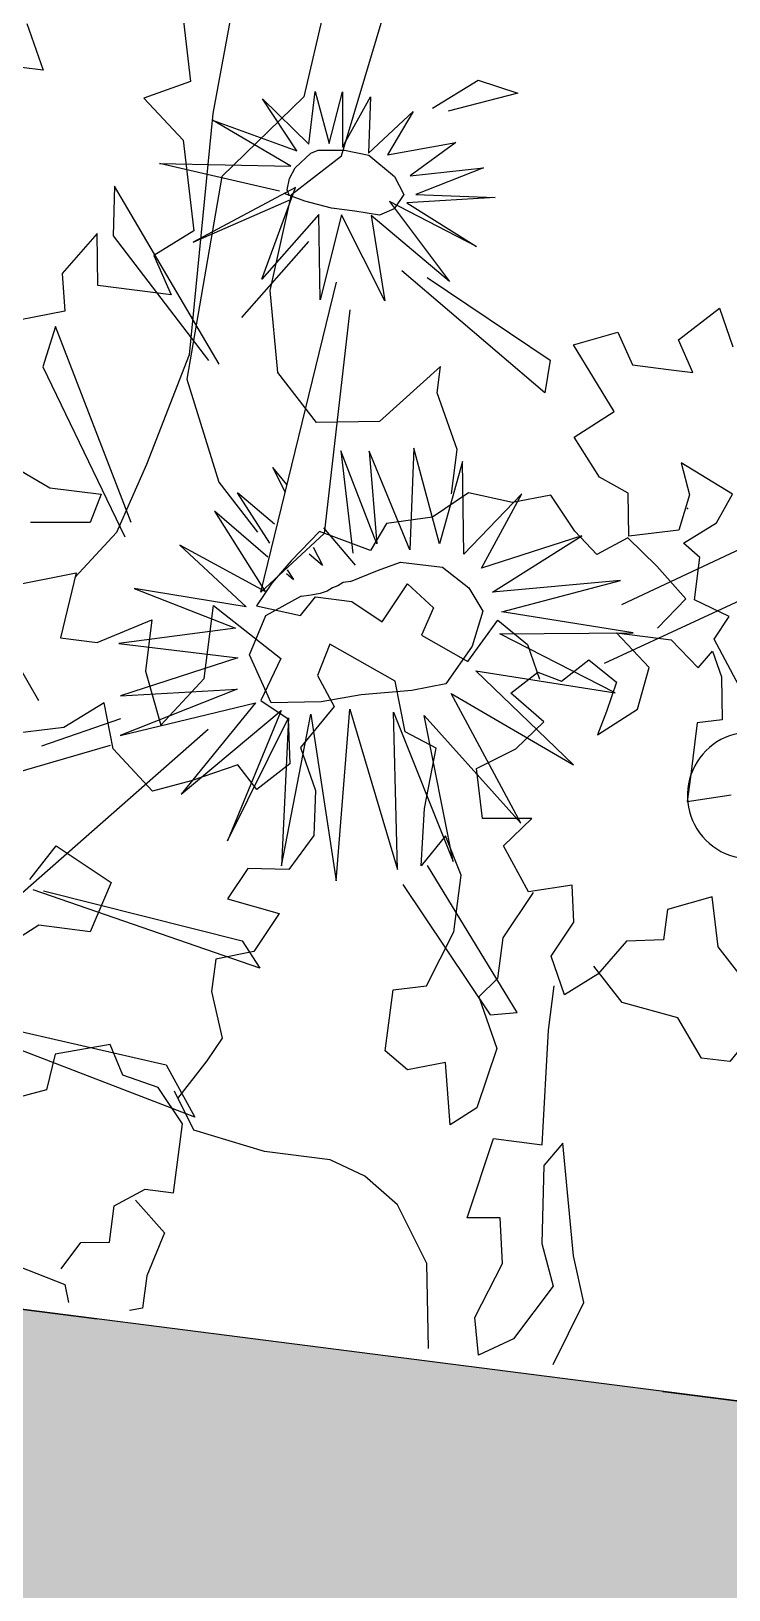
# Model space of a CAD drawing. Header units: inches. Extents: x 50027 to 54188, y -4291 to 1318.
# Drawn here: x 52102.72 to 52106.61, y 743.87 to 752.54 of the extents above; entities that cross this region are included whole.
import ezdxf

# ---------------------------------------------------------------- set-up
doc = ezdxf.new("R2010")
doc.units = ezdxf.units.IN
doc.linetypes.add('HIDDEN', pattern=[9.525, 6.35, -3.175])
for name, color, linetype in [('06--LINE-1 HID', 2, 'HIDDEN'), ('06--LINE-3', 3, 'Continuous'), ('AR-FLOWER', 93, 'Continuous'), ('BH', 3, 'Continuous'), ('fl11', 124, 'Continuous'), ('water hatch', 121, 'Continuous')]:
    doc.layers.add(name, color=color, linetype=linetype)
doc.layers.add('3', color=7, linetype='Continuous', true_color=0x61993b)
doc.layers.add('4', color=7, linetype='Continuous', true_color=0x637d96)

# ---------------------------------------------------------------- blocks, each defined once
blk = doc.blocks.new('A$C054A269F')
at = {"layer": '3'}
for points in [[(209.1, 113.07), (207.53, 109.94), (210.67, 109.94)], [(184.56, 140.74), (189.62, 133.79), (190.88, 128.73), (188.35, 124.31), (188.35, 116.72), (188.98, 110.4), (194.04, 104.08), (194.68, 89.54), (191.51, 82.59), (188.35, 79.43)], [(197.6, 127.7), (195.51, 124.04), (194.99, 117.78), (198.12, 114.64), (197.08, 110.46), (200.21, 108.89), (197.08, 106.28), (195.51, 100.01), (198.12, 97.92), (196.55, 95.31), (201.78, 95.31), (202.3, 98.97), (204.39, 95.84), (203.87, 93.22), (207.01, 92.18)], [(207.01, 82.25), (203.35, 80.69), (199.69, 80.69), (200.21, 78.6), (204.39, 78.07)], [(205.44, 73.37), (200.74, 74.94), (201.26, 70.24), (198.64, 70.24), (194.99, 72.33), (194.99, 68.67), (193.42, 65.01), (190.8, 68.67), (190.8, 73.89), (185.58, 70.76), (186.62, 67.63), (184.53, 66.58), (184.01, 63.45), (186.1, 61.36), (187.67, 62.92), (190.8, 61.36), (193.42, 60.31), (196.55, 62.92), (197.6, 66.06), (200.21, 63.97), (204.39, 62.92)], [(201.26, 53), (199.69, 55.61), (195.51, 53.52), (196.55, 49.87), (200.21, 49.87), (203.35, 47.25)], [(150.57, 52.71), (152.29, 54.43), (153.16, 57.88), (156.18, 56.59), (156.18, 54.43), (158.77, 54), (160.49, 51.42), (162.65, 49.69), (163.94, 52.28), (162.65, 54.86), (163.08, 57.45), (166.1, 56.59), (168.26, 59.61), (166.53, 61.76), (169.98, 61.33), (170.85, 64.78), (168.26, 66.51), (166.53, 68.66), (169.12, 70.39), (167.4, 72.11), (165.67, 71.68), (163.94, 73.41), (161.79, 72.11), (162.22, 69.96), (162.65, 68.23), (160.06, 70.39), (159.63, 73.41), (162.22, 75.56), (158.33, 75.56), (156.18, 73.84), (155.31, 75.13), (154.45, 73.41), (154.02, 70.39), (155.75, 69.96), (155.75, 66.08), (155.75, 64.35), (152.73, 65.21)], [(153.16, 72.97), (155.31, 75.99), (154.45, 77.72), (157.04, 78.58), (157.04, 81.6), (158.33, 82.46), (156.18, 84.19), (155.31, 86.34), (159.2, 88.07), (158.33, 85.91), (158.77, 83.32), (162.22, 82.46), (162.65, 85.48), (164.81, 86.34), (166.96, 88.93), (164.38, 91.08), (167.83, 95.4), (164.81, 96.69), (163.51, 94.53), (160.92, 94.53), (159.2, 94.53), (160.49, 96.69), (157.9, 99.28), (156.61, 96.69)], [(159.4, 76.26), (157.66, 78.58), (159.98, 80.6), (162.29, 82.34), (164.32, 80.89), (166.06, 82.34), (168.08, 84.65), (170.69, 83.78), (173.87, 84.07), (176.19, 82.05), (179.37, 81.18), (180.24, 79.15), (184, 80.02), (185.74, 77.71), (186.9, 75.97), (187.77, 74.24), (184.58, 73.95), (183.71, 75.39), (181.11, 75.39), (178.79, 74.24), (177.35, 77.13), (175.32, 75.68), (175.9, 73.66), (172.43, 72.21), (170.69, 75.39), (168.37, 73.95), (167.22, 71.63)], [(165.77, 56.59), (167.5, 53.12), (167.5, 50.23), (168.66, 48.78), (166.93, 45.31), (167.79, 40.97), (169.53, 39.53), (170.4, 43.86), (173, 43), (174.74, 44.15), (174.74, 48.49), (172.43, 49.07), (170.98, 53.12), (170.98, 57.17), (172.43, 59.77), (173.87, 57.46), (174.16, 61.51), (173.87, 65.85), (176.19, 66.72), (177.35, 70.19), (182.27, 72.21), (182.85, 69.9), (181.4, 67.87), (183.42, 64.69), (181.98, 61.8), (181.69, 58.62), (183.14, 56.01), (186.03, 55.72), (187.19, 53.41), (183.42, 52.83), (184.87, 49.94), (187.48, 49.07), (187.48, 46.76), (186.32, 43.58), (187.19, 41.84), (188.92, 38.95)], [(133.64, 33.16), (135.37, 36.63), (136.24, 32.58), (138.85, 32.87), (140.01, 36.63), (142.03, 36.92), (140.87, 41.55), (142.03, 43.58), (145.51, 42.13), (148.69, 41.26), (148.98, 45.31), (146.37, 47.05), (144.64, 46.47), (145.22, 49.36), (148.11, 50.23), (150.43, 46.47), (152.45, 46.47), (154.48, 49.07), (158.53, 49.65), (160.85, 51.96)], [(160.15, 23.63), (158.53, 28.24), (159.69, 31.43), (161.43, 39.24), (162.58, 37.5), (162.01, 32.01), (160.85, 29.11), (163.16, 25.06), (165.48, 23.62), (166.06, 26.22), (164.61, 30.27), (165.19, 33.45), (167.5, 33.16), (166.35, 38.95), (162.87, 38.95), (163.45, 47.05), (163.45, 50.23)], [(195.58, 25.93), (194.42, 27.96), (192.4, 28.24), (192.4, 30.85), (190.37, 32.29), (188.35, 32.29), (188.35, 37.21), (190.37, 39.53), (192.98, 40.1), (194.13, 42.13), (197.9, 40.97), (198.19, 38.37), (201.08, 37.21), (202.24, 33.16), (204.56, 32.01), (204.84, 29.69), (204.84, 28.53)], [(190.95, 31.43), (188.64, 29.4), (189.5, 26.22), (189.5, 23.91), (190.4, 23.63)]]:
    blk.add_lwpolyline(points, dxfattribs=at)
blk.add_point((158.34, 84.93), dxfattribs=at)
at = {"layer": '4'}
for points in [[(183.62, 177.56), (186.65, 171), (187.66, 168.48), (189.68, 159.9), (190.18, 150.81), (191.19, 142.74), (191.7, 140.22), (193.21, 139.71), (194.22, 131.13), (194.22, 126.59), (195.23, 108.42), (194.73, 91.26), (196.75, 83.19), (198.26, 78.14), (200.79, 74.61)], [(175.07, 83.86), (175.07, 87.02), (176.97, 90.81), (176.97, 92.7), (180.76, 88.28), (185.19, 87.65), (188.35, 90.81), (189.62, 96.5), (188.98, 103.45), (185.82, 106.61), (183.92, 117.99), (185.19, 126.83), (187.09, 131.89), (183.92, 142), (178.86, 137.58), (173.8, 130.63), (172.54, 135.68), (173.8, 146.43), (174.44, 154.64), (171.27, 155.91), (167.48, 169.81)], [(213.59, 40.28), (212.3, 36.86), (209.31, 33.44), (209.31, 30.02), (204.6, 28.73), (201.6, 27.45), (198.61, 25.74), (195.18, 24.88), (194.76, 23.63)], [(169.04, 23.63), (169.93, 29.59), (172.5, 33.44), (175.07, 35.15), (177.64, 36), (182.34, 36), (187.48, 36.86), (189.19, 39.43)]]:
    blk.add_lwpolyline(points, dxfattribs=at)
blk = doc.blocks.new('FLOWER1')
at = {"color": 86, "linetype": 'Continuous'}
for p, q in [((736.59, 164.01, -66458.41), (742.42, 168.81, -66458.41)), ((748.23, 167.75, -66458.41), (738.84, 163.87, -66458.41)), ((742.42, 168.81, -66458.41), (748.23, 167.75, -66458.41)), ((693.54, 146.99, -66458.41), (694.29, 139.98, -66458.41)), ((711.62, 124.05, -66458.41), (693.54, 146.99, -66458.41)), ((694.29, 139.98, -66458.41), (710.02, 124.37, -66458.41)), ((757.8, 126.31, -66458.41), (735.41, 140.65, -66458.41)), ((739.1, 140.18, -66458.41), (757.89, 130.98, -66458.41)), ((721.8, 92.93, -66458.41), (726.49, 137.81, -66458.41)), ((728.86, 134.15, -66458.41), (729.55, 102.36, -66458.41)), ((757.89, 130.98, -66458.41), (757.8, 126.31, -66458.41)), ((687.94, 126.18, -66458.41), (686.93, 120.3, -66458.41)), ((702.3, 100.18, -66458.41), (687.94, 126.18, -66458.41)), ((686.93, 120.3, -66458.41), (701.7, 98.06, -66458.41)), ((791.77, 110.53, -66458.41), (772.58, 98.07, -66458.41)), ((771.31, 89.58, -66458.41), (799.79, 107.87, -66458.41)), ((729.55, 102.36, -66458.41), (721.8, 92.93, -66458.41)), ((692.8, 73.47, -66458.41), (673.67, 98.09, -66458.41)), ((717.07, 72.7, -66458.41), (680.82, 30.86, -66458.41)), ((694.09, 67.2, -66458.41), (704.6, 72.55, -66458.41)), ((691.02, 62.99, -66458.41), (703.68, 68.64, -66458.41)), ((765.79, 39.02, -66458.41), (750.41, 57.88, -66458.41)), ((747.3, 54.74, -66458.41), (762.04, 38.17, -66458.41)), ((728.88, 40.26, -66458.41), (695.62, 46.89, -66458.41)), ((697.09, 46.94, -66458.41), (725.87, 43.75, -66458.41)), ((725.87, 43.75, -66458.41), (728.88, 40.26, -66458.41)), ((762.04, 38.17, -66458.41), (765.79, 39.02, -66458.41)), ((678.21, 28.45, -66458.41), (717.63, 24.95, -66458.41)), ((722.63, 18.15, -66458.41), (678.72, 28.49, -66458.41)), ((717.63, 24.95, -66458.41), (722.63, 18.15, -66458.41))]:
    blk.add_line(p, q, dxfattribs=at)
at = {"color": 221, "linetype": 'Continuous'}
for p, q in [((719.81, 164.09, -66458.41), (722.79, 157.05, -66458.41)), ((719.94, 156.59, -66458.41), (719.81, 164.09, -66458.41)), ((722.79, 157.05, -66458.41), (723.67, 164.57, -66458.41)), ((723.67, 164.57, -66458.41), (724.72, 156.83, -66458.41)), ((724.72, 156.83, -66458.41), (727.66, 164.37, -66458.41)), ((727.66, 164.37, -66458.41), (728.47, 156.46, -66458.41)), ((728.47, 156.46, -66458.41), (733.95, 163.18, -66458.41)), ((733.95, 163.18, -66458.41), (731.16, 156.58, -66458.41)), ((712.61, 162.04, -66458.41), (719.94, 156.59, -66458.41)), ((718.38, 155.4, -66458.41), (712.61, 162.04, -66458.41)), ((731.16, 156.58, -66458.41), (740.49, 159.63, -66458.41)), ((740.49, 159.63, -66458.41), (734.77, 154.11, -66458.41)), ((705.97, 158.07, -66458.41), (718.38, 155.4, -66458.41)), ((717.84, 153.17, -66458.41), (705.97, 158.07, -66458.41)), ((734.77, 154.11, -66458.41), (744.85, 156.62, -66458.41)), ((744.85, 156.62, -66458.41), (735.9, 151.59, -66458.41)), ((699.39, 150.99, -66458.41), (717.84, 153.17, -66458.41)), ((747.07, 152.69, -66458.41), (734.8, 150.24, -66458.41)), ((735.9, 151.59, -66458.41), (747.07, 152.69, -66458.41)), ((716.74, 149.45, -66458.41), (699.39, 150.99, -66458.41)), ((718.93, 150.27, -66458.41), (705.6, 140.66, -66458.41)), ((715.96, 136.8, -66458.41), (718.93, 150.27, -66458.41)), ((732.37, 150.1, -66458.41), (742.31, 140.06, -66458.41)), ((745.42, 145.47, -66458.41), (732.37, 150.1, -66458.41)), ((734.8, 150.24, -66458.41), (745.42, 145.47, -66458.41)), ((705.6, 140.66, -66458.41), (718.29, 148.36, -66458.41)), ((718.24, 148.96, -66458.41), (717.8, 149.76, -66458.41)), ((742.31, 140.06, -66458.41), (730.04, 147.78, -66458.41)), ((730.04, 147.78, -66458.41), (733.61, 136.12, -66458.41)), ((722.68, 146.93, -66458.41), (715.96, 136.8, -66458.41)), ((724.5, 135, -66458.41), (722.68, 146.93, -66458.41)), ((725.87, 147.31, -66458.41), (724.5, 135, -66458.41)), ((733.61, 136.12, -66458.41), (725.87, 147.31, -66458.41)), ((713.87, 131.03, -66458.41), (721.83, 142.94, -66458.41)), ((734.27, 114.77, -66458.41), (737.14, 101.94, -66458.41)), ((741.88, 101.74, -66458.41), (734.27, 114.77, -66458.41)), ((740.47, 116.01, -66458.41), (741.88, 101.74, -66458.41)), ((745.94, 103.13, -66458.41), (740.47, 116.01, -66458.41)), ((747.55, 115.11, -66458.41), (745.94, 103.13, -66458.41)), ((749.52, 102.14, -66458.41), (747.55, 115.11, -66458.41)), ((737.14, 101.94, -66458.41), (730.3, 114.27, -66458.41)), ((730.3, 114.27, -66458.41), (733.93, 100.18, -66458.41)), ((723.35, 107.35, -66458.41), (721.09, 110.6, -66458.41)), ((723.41, 108.51, -66458.41), (721.09, 110.6, -66458.41)), ((756.49, 111.7, -66458.41), (749.52, 102.14, -66458.41)), ((752.28, 100.53, -66458.41), (756.49, 111.7, -66458.41)), ((722.15, 99.98, -66458.41), (716.64, 106.4, -66458.41)), ((722.41, 102.72, -66458.41), (716.64, 106.4, -66458.41)), ((765.69, 106.99, -66458.41), (752.28, 100.53, -66458.41)), ((754.25, 97.4, -66458.41), (765.69, 106.99, -66458.41)), ((722.12, 97.96, -66458.41), (713.78, 103.41, -66458.41)), ((713.78, 103.41, -66458.41), (722.4, 93.1, -66458.41)), ((729.38, 103.14, -66458.41), (734.52, 98.52, -66458.41)), ((771.96, 101.49, -66458.41), (754.25, 97.4, -66458.41)), ((755.97, 94.83, -66458.41), (771.96, 101.49, -66458.41)), ((727.87, 99.24, -66458.41), (729.94, 97.91, -66458.41)), ((728.3, 100.26, -66458.41), (729.94, 97.91, -66458.41)), ((722.4, 93.1, -66458.41), (709.58, 97.97, -66458.41)), ((709.58, 97.97, -66458.41), (720.05, 90.59, -66458.41)), ((725.05, 96.05, -66458.41), (726.13, 95.35, -66458.41)), ((725.07, 96.59, -66458.41), (726.13, 95.35, -66458.41)), ((774.74, 94.39, -66458.41), (755.97, 94.83, -66458.41)), ((756.12, 91.68, -66458.41), (774.74, 94.39, -66458.41)), ((703.97, 91.04, -66458.41), (718.93, 87.41, -66458.41)), ((720.05, 90.59, -66458.41), (703.97, 91.04, -66458.41)), ((773.39, 85.65, -66458.41), (756.12, 91.68, -66458.41)), ((718.93, 87.41, -66458.41), (702.92, 83.02, -66458.41)), ((753.46, 86.05, -66458.41), (773.39, 85.65, -66458.41)), ((768.95, 74.77, -66458.41), (753.46, 86.05, -66458.41)), ((702.92, 83.02, -66458.41), (719.85, 83.32, -66458.41)), ((719.85, 83.32, -66458.41), (704.15, 75.73, -66458.41)), ((750.44, 82.42, -66458.41), (768.95, 74.77, -66458.41)), ((762.66, 65.58, -66458.41), (750.44, 82.42, -66458.41)), ((704.15, 75.73, -66458.41), (720.35, 78.88, -66458.41)), ((720.35, 78.88, -66458.41), (704.83, 70.18, -66458.41)), ((704.83, 70.18, -66458.41), (723.21, 77.34, -66458.41)), ((723.21, 77.34, -66458.41), (714.52, 63.11, -66458.41)), ((736.54, 78.25, -66458.41), (746.29, 56.74, -66458.41)), ((737.92, 53.95, -66458.41), (736.54, 78.25, -66458.41)), ((742.71, 78.66, -66458.41), (753.94, 58.91, -66458.41)), ((746.29, 56.74, -66458.41), (742.71, 78.66, -66458.41)), ((747.06, 78.81, -66458.41), (762.66, 65.58, -66458.41)), ((753.94, 58.91, -66458.41), (747.06, 78.81, -66458.41)), ((714.52, 63.11, -66458.41), (726.91, 76.74, -66458.41)), ((726.91, 76.74, -66458.41), (721.91, 57.5, -66458.41)), ((721.91, 57.5, -66458.41), (728.1, 75.89, -66458.41)), ((728.1, 75.89, -66458.41), (729.97, 55.04, -66458.41)), ((729.97, 55.04, -66458.41), (731.17, 76.82, -66458.41)), ((731.17, 76.82, -66458.41), (737.92, 53.95, -66458.41))]:
    blk.add_line(p, q, dxfattribs=at)
at = {"color": 50, "linetype": 'Continuous'}
for p, q in [((721.38, 155.91, -66458.41), (725.05, 156.43, -66458.41)), ((725.05, 156.43, -66458.41), (728.56, 156.19, -66458.41)), ((718.49, 153.03, -66458.41), (720.41, 155.37, -66458.41)), ((720.41, 155.37, -66458.41), (721.38, 155.91, -66458.41)), ((728.56, 156.19, -66458.41), (732.55, 153.7, -66458.41)), ((717.9, 151.4, -66458.41), (718.49, 153.03, -66458.41)), ((732.55, 153.7, -66458.41), (734.23, 151.36, -66458.41)), ((717.8, 149.76, -66458.41), (717.9, 151.4, -66458.41)), ((734.23, 151.36, -66458.41), (733.16, 149.18, -66458.41)), ((720.49, 148.53, -66458.41), (717.44, 149.18, -66458.41)), ((724.35, 148.08, -66458.41), (720.49, 148.53, -66458.41)), ((727.69, 148.11, -66458.41), (724.35, 148.08, -66458.41)), ((731.19, 148.01, -66458.41), (727.69, 148.11, -66458.41)), ((733.16, 149.18, -66458.41), (731.19, 148.01, -66458.41))]:
    blk.add_line(p, q, dxfattribs=at)
at = {"color": 50, "linetype": 'Continuous', "elevation": -66458.41}
for points in [[(734.16, 96.14), (737.75, 98.19), (740.78, 99.83), (746.78, 99.92), (750.86, 97.53), (753.27, 94.55), (752.47, 89.45), (749.47, 83.63), (744.86, 82.06), (737.85, 80.49), (732.35, 78.76), (725.38, 77.66), (721.44, 83.97), (722.94, 89.77), (727.56, 93.21)], [(734.16, 96.14), (733.16, 95.86), (732.47, 95.29), (731.78, 94.91), (731.11, 94.33), (730.17, 93.87), (728.9, 93.48), (727.58, 93.11), (727.56, 93.21)]]:
    blk.add_lwpolyline(points, dxfattribs=at)
at = {"layer": 'fl11'}
blk.add_arc((794.35, 73.87, -66458.41), 8.95, 96.0568, 8.8509, dxfattribs=at)

msp = doc.modelspace()

# ---------------------------------------------------------------- hatches: boundary and pattern name
at = {"layer": 'water hatch'}
h = msp.add_hatch(dxfattribs=at)
h.set_pattern_fill('GRASS', color=62, scale=0.05)
h.set_pattern_definition([(90, (-2543.1744, 4597.8953), (-0.898025612, 0.898025612), [0.238125, -1.557926224]), (45, (-2543.1744, 4597.8953), (-0.898025612, 0.898025612), [0.238125, -1.031875]), (135, (-2543.1744, 4597.8953), (-0.898025612, -0.898025612), [0.238125, -1.031875])])
h.paths.add_polyline_path([(51569.55147, 752.2442), (51491.55147, 742.24418), (52127.55137, 742.2442), (52049.55147, 752.2442)])

# ---------------------------------------------------------------- linework, layer by layer
at = {"layer": '06--LINE-1 HID', "color": 150}
msp.add_lwpolyline([(52127.55137, 742.2442), (52127.55147, 740.22066), (52049.55147, 750.22066), (52049.55147, 752.2442)], close=True, dxfattribs=at)
at = {"layer": '06--LINE-3'}
msp.add_lwpolyline([(51569.55147, 752.2442), (51491.55147, 742.24418), (52127.55137, 742.2442), (52049.55147, 752.2442)], close=True, dxfattribs=at)

# ---------------------------------------------------------------- block references
at = {"layer": 'AR-FLOWER', "xscale": 0.03937007874015749, "yscale": 0.03937007874015749, "zscale": 0.03937007874015749, "rotation": 352.2019718521992}
msp.add_blockref('FLOWER1', (52075.3483, 749.6543), dxfattribs=at)
at = {"layer": 'BH', "xscale": -0.07859999999999999, "yscale": 0.07859999999999999, "zscale": 0.07859999999999999, "rotation": 352.7504839473626}
msp.add_blockref('A$C054A269F', (52117.87975, 741.69647), dxfattribs=at)

doc.saveas('drawing.dxf')
